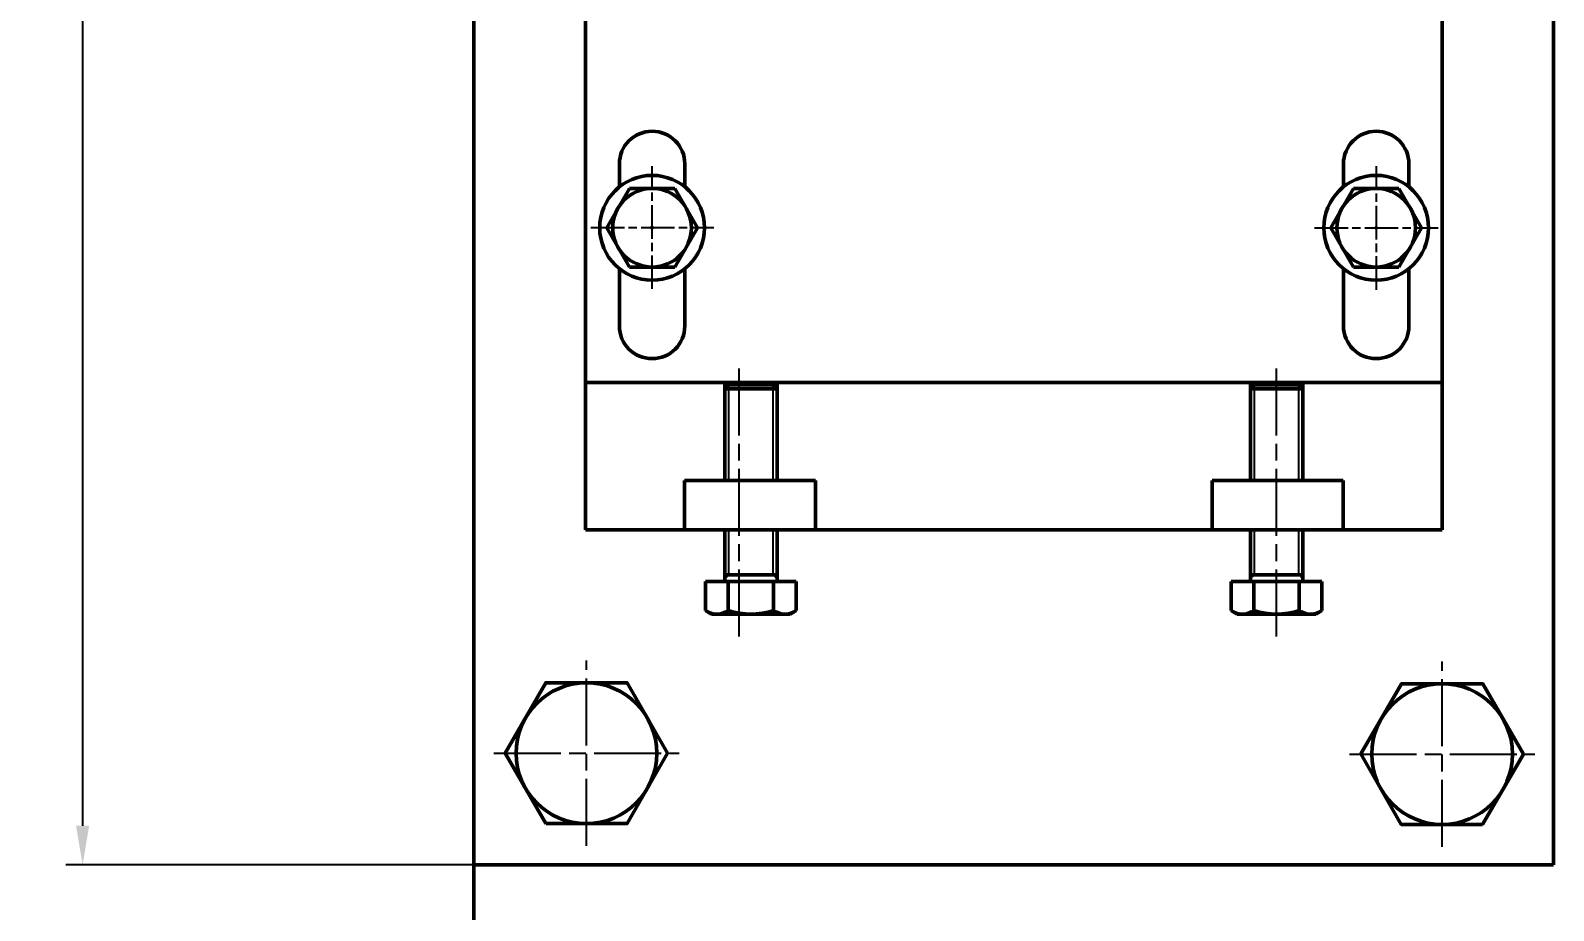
# Model space of a CAD drawing. Header units: millimetres. Extents: x -2161 to -582, y -4625 to -3434.
# Drawn here: x -2067.6 to -1931.2, y -4047.6 to -3968.8 of the extents above; entities that cross this region are included whole.
import ezdxf

# ---------------------------------------------------------------- set-up
doc = ezdxf.new("R2010")
doc.units = ezdxf.units.MM
doc.header["$LTSCALE"] = 0.5
for name, pattern in [('AM_ISO08W050', [18, 12, -1.5, 3, -1.5]), ('AM_ISO08W050x2', [9, 6, -0.75, 1.5, -0.75]), ('HIDDEN2', [0.1875, 0.125, -0.0625])]:
    doc.linetypes.add(name, pattern=pattern)
for name, color, linetype, lineweight in [('A.Net Dam Co Ban', 7, 'Continuous', 50), ('AM_0', 7, 'Continuous', 50), ('AM_0N', 7, 'Continuous', 50), ('AM_4', 3, 'Continuous', 25), ('AM_4N', 3, 'Continuous', 25), ('AM_7', 4, 'AM_ISO08W050', 25)]:
    doc.layers.add(name, color=color, linetype=linetype, lineweight=lineweight)
doc.layers.add('AM_12N', color=7, linetype='Continuous', lineweight=50, plot=False)
doc.styles.add('MyTemplate', font='tcvn+7284-2003i.ttf', dxfattribs={"width": 0.8, "height": 3.5})
doc.dimstyles.new('Copy of MyTemplate', dxfattribs={"dimtxt": 3.5, "dimasz": 3.5, "dimexe": 1.5, "dimexo": 0, "dimtad": 1, "dimtoh": 1, "dimdec": 0, "dimlfac": 3.003, "dimdsep": 46, "dimtxsty": 'MyTemplate', "dimcen": 5, "dimclrd": 3, "dimclre": 3, "dimclrt": 1, "dimadec": 0, "dimazin": 0, "dimtfac": 1, "dimtdec": 0, "dimtmove": 0, "dimatfit": 3, "dimfxl": 1, "dimlwd": 25, "dimlwe": 25, "dimarcsym": 0})

# ---------------------------------------------------------------- blocks, each defined once
blk = doc.blocks.new('*D15')
at = {"layer": 'AM_0', "color": 3, "lineweight": 25, "transparency": 16777216}
for p, q in [((-2027.88, -3823.7), (-2064.42, -3823.7)), ((-2062.92, -3827.2), (-2062.92, -4040)), ((-2027.88, -4043.5), (-2064.42, -4043.5))]:
    blk.add_line(p, q, dxfattribs=at)
at = {"layer": 'AM_0', "color": 3, "transparency": 16777216}
for points in [[(-2063.51, -3827.2), (-2062.34, -3827.2), (-2062.92, -3823.7)], [(-2063.51, -4040), (-2062.34, -4040), (-2062.92, -4043.5)]]:
    blk.add_solid(points, dxfattribs=at)
at = {"layer": 'Defpoints', "color": 0, "transparency": 16777216}
for p in [(-2027.88, -3823.7), (-2062.92, -4043.5), (-2027.88, -4043.5)]:
    blk.add_point(p, dxfattribs=at)
at = {"layer": 'AM_0', "color": 1, "transparency": 16777216, "insert": (-2065.3, -3933.6), "char_height": 3.5, "attachment_point": 5, "rotation": 90, "style": 'MyTemplate'}
blk.add_mtext('660', dxfattribs=at)

msp = doc.modelspace()

# ---------------------------------------------------------------- linework, layer by layer
at = {"layer": 'A.Net Dam Co Ban'}
for p, q in [((-2014.86, -3980.75), (-2014.86, -3982.8)), ((-2009, -3982.8), (-2009, -3980.75)), ((-1950.02, -3982.8), (-1950.02, -3980.75)), ((-1944.16, -3980.75), (-1944.16, -3982.8)), ((-2014.86, -3990.12), (-2014.86, -3993.64)), ((-2009, -3993.64), (-2009, -3990.12)), ((-1950.02, -3993.64), (-1950.02, -3990.12)), ((-1944.16, -3990.12), (-1944.16, -3993.64)), ((-2014.86, -3993.64), (-2014.86, -3995.25)), ((-2009, -3995.25), (-2009, -3993.64)), ((-1950.02, -3995.25), (-1950.02, -3993.64)), ((-1944.16, -3993.64), (-1944.16, -3995.25)), ((-2017.88, -4000.31), (-2017.88, -4013.5)), ((-2017.81, -4000.31), (-1979.51, -4000.31)), ((-1941.19, -4000.31), (-1979.51, -4000.31)), ((-2009.03, -4013.5), (-2009.03, -4009.1)), ((-2009.03, -4009.1), (-2005.52, -4009.1)), ((-2005.52, -4009.1), (-2005.43, -4009.1)), ((-2005.43, -4009.1), (-1997.31, -4009.1)), ((-1997.31, -4009.1), (-1997.31, -4013.5)), ((-1953.66, -4009.1), (-1961.78, -4009.1)), ((-1961.78, -4009.1), (-1961.78, -4013.5)), ((-1953.58, -4009.1), (-1953.66, -4009.1)), ((-1950.06, -4009.1), (-1953.58, -4009.1)), ((-1950.06, -4013.5), (-1950.06, -4009.1)), ((-1941.19, -4013.5), (-2017.88, -4013.5)), ((-1997.31, -4013.5), (-2005.43, -4013.5)), ((-1961.78, -4013.5), (-1953.66, -4013.5)), ((-1953.66, -4013.5), (-1953.58, -4013.5)), ((-1953.58, -4013.5), (-1950.06, -4013.5))]:
    msp.add_line(p, q, dxfattribs=at)
for centre, start, end in [((-2011.93, -3980.75), 0, 180), ((-1947.09, -3980.75), 0, 180), ((-2011.93, -3995.25), 180, 0), ((-1947.09, -3995.25), 180, 0)]:
    msp.add_arc(centre, 2.93, start, end, dxfattribs=at)
at = {"layer": 'AM_0'}
for p, q in [((-2027.88, -3823.7), (-2027.88, -4223.3)), ((-2027.88, -3823.7), (-2027.88, -4033.5)), ((-1931.21, -4043.5), (-1931.21, -3823.7)), ((-2017.88, -3965.73), (-2017.88, -4013.5)), ((-1941.19, -4013.5), (-1941.19, -3965.56)), ((-2005.43, -4000.89), (-2005.43, -4000.31)), ((-2000.74, -4000.89), (-2000.74, -4000.31)), ((-1958.35, -4000.89), (-1958.35, -4000.31)), ((-1953.66, -4000.89), (-1953.66, -4000.31)), ((-1931.21, -4043.5), (-2027.88, -4043.5)), ((-2017.88, -4043.5), (-2027.88, -4043.5))]:
    msp.add_line(p, q, dxfattribs=at)
for points in [[(-2021.45, -4039.8), (-2025.08, -4033.5), (-2021.45, -4027.2), (-2014.17, -4027.2), (-2010.54, -4033.5), (-2014.17, -4039.8)], [(-1937.57, -4039.89), (-1933.91, -4033.6), (-1937.54, -4027.29), (-1944.81, -4027.28), (-1948.46, -4033.57), (-1944.84, -4039.88)]]:
    msp.add_lwpolyline(points, close=True, dxfattribs=at)
for centre in [(-2017.81, -4033.5), (-1941.19, -4033.58)]:
    msp.add_circle(centre, 6.3, dxfattribs=at)
at = {"layer": 'AM_0N'}
for p, q in [((-2015.99, -3986.46), (-2013.96, -3982.94)), ((-2013.96, -3982.94), (-2009.9, -3982.94)), ((-2009.9, -3982.94), (-2007.87, -3986.46)), ((-1949.12, -3982.94), (-1951.15, -3986.46)), ((-1945.06, -3982.94), (-1949.12, -3982.94)), ((-1943.03, -3986.46), (-1945.06, -3982.94)), ((-2013.96, -3989.98), (-2015.99, -3986.46)), ((-2007.87, -3986.46), (-2009.9, -3989.98)), ((-1951.15, -3986.46), (-1949.12, -3989.98)), ((-1945.06, -3989.98), (-1943.03, -3986.46)), ((-2009.9, -3989.98), (-2013.96, -3989.98)), ((-1949.12, -3989.98), (-1945.06, -3989.98)), ((-2005.07, -4000.53), (-2005.43, -4000.89)), ((-2005.43, -4009.1), (-2005.43, -4000.89)), ((-2005.43, -4000.89), (-2000.74, -4000.89)), ((-2005.07, -4000.53), (-2001.1, -4000.53)), ((-2000.74, -4000.89), (-2001.1, -4000.53)), ((-2000.74, -4009.1), (-2000.74, -4000.89)), ((-1958.35, -4000.89), (-1957.99, -4000.53)), ((-1958.35, -4009.1), (-1958.35, -4000.89)), ((-1953.66, -4000.89), (-1958.35, -4000.89)), ((-1954.02, -4000.53), (-1957.99, -4000.53)), ((-1954.02, -4000.53), (-1953.66, -4000.89)), ((-1953.66, -4009.1), (-1953.66, -4000.89)), ((-2005.43, -4017.53), (-2005.43, -4013.5)), ((-2000.74, -4017.53), (-2000.74, -4013.5)), ((-1958.35, -4017.53), (-1958.35, -4013.5)), ((-1953.66, -4017.53), (-1953.66, -4013.5)), ((-2005.43, -4017.53), (-2000.74, -4017.53)), ((-2005.43, -4017.53), (-2005.43, -4017.89)), ((-2000.74, -4017.53), (-2000.74, -4017.89)), ((-1953.66, -4017.53), (-1958.35, -4017.53)), ((-1958.35, -4017.53), (-1958.35, -4017.89)), ((-1953.66, -4017.53), (-1953.66, -4017.89)), ((-2007.14, -4020.73), (-2007.14, -4018.12)), ((-2007.14, -4018.12), (-2005.43, -4018.12)), ((-2005.43, -4018.12), (-2005.43, -4017.89)), ((-2005.43, -4018.12), (-2000.74, -4018.12)), ((-2000.74, -4018.12), (-2005.43, -4018.12)), ((-2005.11, -4020.73), (-2005.11, -4018.12)), ((-2001.05, -4020.73), (-2001.05, -4018.12)), ((-2000.74, -4018.12), (-2000.74, -4017.89)), ((-2000.74, -4018.12), (-1999.02, -4018.12)), ((-1999.02, -4020.73), (-1999.02, -4018.12)), ((-1960.07, -4020.73), (-1960.07, -4018.12)), ((-1958.35, -4018.12), (-1960.07, -4018.12)), ((-1958.35, -4018.12), (-1958.35, -4017.89)), ((-1953.66, -4018.12), (-1958.35, -4018.12)), ((-1958.35, -4018.12), (-1953.66, -4018.12)), ((-1958.04, -4020.73), (-1958.04, -4018.12)), ((-1953.98, -4020.73), (-1953.98, -4018.12)), ((-1953.66, -4018.12), (-1953.66, -4017.89)), ((-1951.95, -4018.12), (-1953.66, -4018.12)), ((-1951.95, -4020.73), (-1951.95, -4018.12)), ((-2007.14, -4020.73), (-2006.6, -4021.05)), ((-1999.56, -4021.05), (-2006.6, -4021.05)), ((-1999.02, -4020.73), (-1999.56, -4021.05)), ((-1960.07, -4020.73), (-1959.53, -4021.05)), ((-1959.53, -4021.05), (-1952.49, -4021.05)), ((-1951.95, -4020.73), (-1952.49, -4021.05))]:
    msp.add_line(p, q, dxfattribs=at)
for centre, radius in [((-2011.93, -3986.46), 4.69), ((-1947.09, -3986.46), 4.69), ((-2011.93, -3986.46), 3.52), ((-1947.09, -3986.46), 3.52)]:
    msp.add_circle(centre, radius, dxfattribs=at)
for centre, radius, start, end in [((-2006.13, -4019.25), 1.8, 244.4469, 304.4469), ((-2003.08, -4014.33), 6.71, 252.3875, 287.6125), ((-2000.03, -4019.25), 1.8, 235.5531, 295.5531), ((-1959.06, -4019.25), 1.8, 244.4469, 304.4469), ((-1956.01, -4014.33), 6.71, 252.3875, 287.6125), ((-1952.96, -4019.25), 1.8, 235.5531, 295.5531)]:
    msp.add_arc(centre, radius, start, end, dxfattribs=at)
at = {"layer": 'AM_12N', "color": 4}
for p, q in [((-2011.95, -3986.48), (-2011.91, -3986.44)), ((-2011.91, -3986.48), (-2011.95, -3986.44)), ((-2007.26, -3986.48), (-2007.22, -3986.44)), ((-2007.22, -3986.48), (-2007.26, -3986.44)), ((-1951.76, -3986.48), (-1951.8, -3986.44)), ((-1951.8, -3986.48), (-1951.76, -3986.44)), ((-1947.07, -3986.48), (-1947.11, -3986.44)), ((-1947.11, -3986.48), (-1947.07, -3986.44)), ((-2001.07, -4020.75), (-2001.03, -4020.72)), ((-2001.07, -4020.72), (-2001.03, -4020.75)), ((-1958.02, -4020.75), (-1958.06, -4020.72)), ((-1958.02, -4020.72), (-1958.06, -4020.75))]:
    msp.add_line(p, q, dxfattribs=at)
for centre in [(-2011.93, -3986.46), (-2007.24, -3986.46), (-1951.78, -3986.46), (-1947.09, -3986.46), (-2001.05, -4020.73), (-1958.04, -4020.73)]:
    msp.add_circle(centre, 0.0176, dxfattribs=at)
at = {"layer": 'AM_4'}
for p, q in [((-2005.07, -4009.1), (-2005.07, -4000.53)), ((-2001.1, -4009.1), (-2001.1, -4000.53)), ((-1957.99, -4009.1), (-1957.99, -4000.53)), ((-1954.02, -4009.1), (-1954.02, -4000.53)), ((-2005.07, -4017.53), (-2005.07, -4013.5)), ((-2001.1, -4017.53), (-2001.1, -4013.5)), ((-1957.99, -4017.53), (-1957.99, -4013.5)), ((-1954.02, -4017.53), (-1954.02, -4013.5))]:
    msp.add_line(p, q, dxfattribs=at)
at = {"layer": 'AM_4N', "linetype": 'HIDDEN2'}
for p, q in [((-2005.07, -4017.53), (-2005.43, -4017.89)), ((-2001.1, -4017.53), (-2000.74, -4017.89)), ((-1957.99, -4017.53), (-1958.35, -4017.89)), ((-1954.02, -4017.53), (-1953.66, -4017.89))]:
    msp.add_line(p, q, dxfattribs=at)
at = {"layer": 'AM_7', "linetype": 'AM_ISO08W050x2'}
for p, q in [((-2011.91, -3991.94), (-2011.91, -3980.94)), ((-1947.07, -3992.01), (-1947.07, -3980.94)), ((-2017.41, -3986.44), (-2006.41, -3986.44)), ((-1952.61, -3986.48), (-1941.54, -3986.48))]:
    msp.add_line(p, q, dxfattribs=at)
at = {"layer": 'AM_7'}
for p, q in [((-2004.13, -4023.05), (-2004.13, -3998.31)), ((-1956.01, -4023.05), (-1956.01, -3998.31)), ((-2017.81, -4041.8), (-2017.81, -4025.2)), ((-1941.19, -4041.88), (-1941.19, -4025.28)), ((-2026.11, -4033.5), (-2009.51, -4033.5)), ((-1949.49, -4033.58), (-1932.89, -4033.58))]:
    msp.add_line(p, q, dxfattribs=at)

# ---------------------------------------------------------------- dimensions: what is measured, and where the dimension line sits
at = {"layer": 'AM_0'}
dim = msp.add_linear_dim(base=(-2062.92, -4043.5), p1=(-2027.88, -3823.7), p2=(-2027.88, -4043.5), angle=90, dimstyle='Copy of MyTemplate', dxfattribs=at)
dim.commit()
dim.dimension.update_dxf_attribs({"geometry": '*D15', "text_midpoint": (-2065.3, -3933.6)})

doc.saveas('drawing.dxf')
